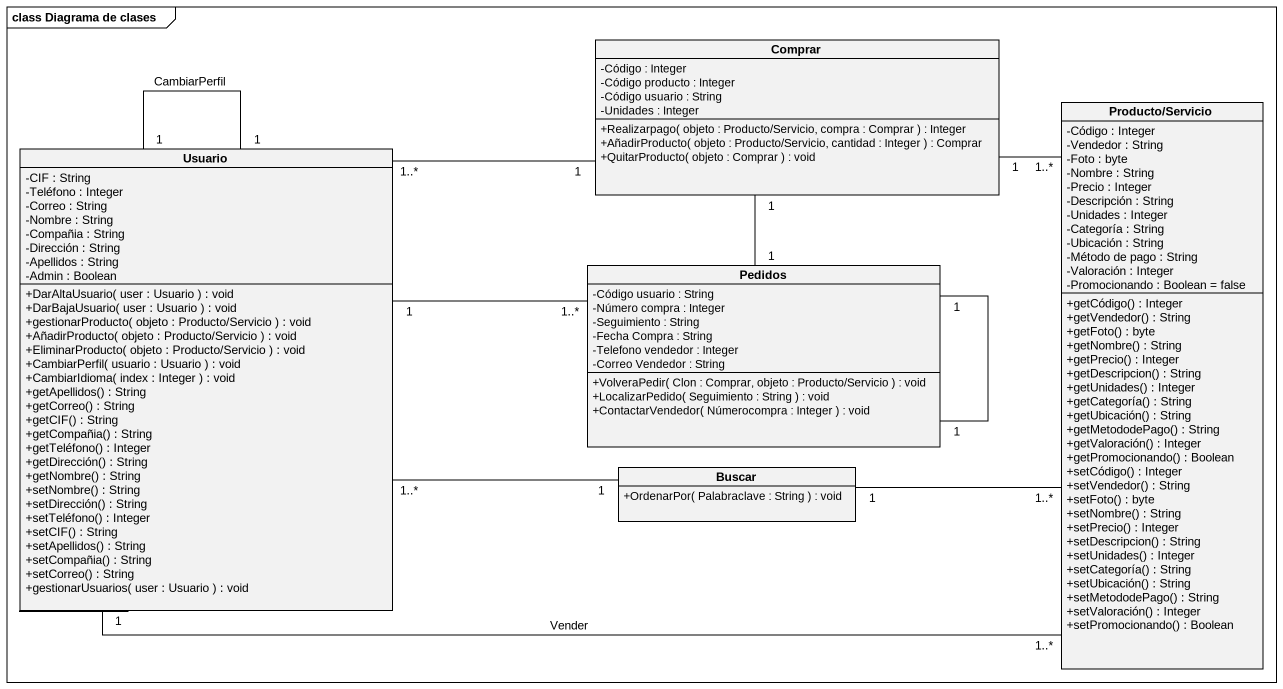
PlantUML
@startuml
mainframe class Diagrama de clases
hide circle
hide empty members
skinparam classAttributeIconSize 0
class Comprar {
  -Código : Integer
  -Código producto : Integer
  -Código usuario : String
  -Unidades : Integer
  +Realizarpago( objeto : Producto/Servicio, compra : Comprar ) : Integer
  +AñadirProducto( objeto : Producto/Servicio, cantidad : Integer ) : Comprar
  +QuitarProducto( objeto : Comprar ) : void
}
class "Producto/Servicio" as Producto_Servicio {
  -Código : Integer
  -Vendedor : String
  -Foto : byte
  -Nombre : String
  -Precio : Integer
  -Descripción : String
  -Unidades : Integer
  -Categoría : String
  -Ubicación : String
  -Método de pago : String
  -Valoración : Integer
  -Promocionando : Boolean = false
  +getCódigo() : Integer
  +getVendedor() : String
  +getFoto() : byte
  +getNombre() : String
  +getPrecio() : Integer
  +getDescripcion() : String
  +getUnidades() : Integer
  +getCategoría() : String
  +getUbicación() : String
  +getMetododePago() : String
  +getValoración() : Integer
  +getPromocionando() : Boolean
  +setCódigo() : Integer
  +setVendedor() : String
  +setFoto() : byte
  +setNombre() : String
  +setPrecio() : Integer
  +setDescripcion() : String
  +setUnidades() : Integer
  +setCategoría() : String
  +setUbicación() : String
  +setMetododePago() : String
  +setValoración() : Integer
  +setPromocionando() : Boolean
}
class Usuario {
  -CIF : String
  -Teléfono : Integer
  -Correo : String
  -Nombre : String
  -Compañia : String
  -Dirección : String
  -Apellidos : String
  -Admin : Boolean
  +DarAltaUsuario( user : Usuario ) : void
  +DarBajaUsuario( user : Usuario ) : void
  +gestionarProducto( objeto : Producto/Servicio ) : void
  +AñadirProducto( objeto : Producto/Servicio ) : void
  +EliminarProducto( objeto : Producto/Servicio ) : void
  +CambiarPerfil( usuario : Usuario ) : void
  +CambiarIdioma( index : Integer ) : void
  +getApellidos() : String
  +getCorreo() : String
  +getCIF() : String
  +getCompañia() : String
  +getTeléfono() : Integer
  +getDirección() : String
  +getNombre() : String
  +setNombre() : String
  +setDirección() : String
  +setTeléfono() : Integer
  +setCIF() : String
  +setApellidos() : String
  +setCompañia() : String
  +setCorreo() : String
  +gestionarUsuarios( user : Usuario ) : void
}
class Pedidos {
  -Código usuario : String
  -Número compra : Integer
  -Seguimiento : String
  -Fecha Compra : String
  -Telefono vendedor : Integer
  -Correo Vendedor : String
  +VolveraPedir( Clon : Comprar, objeto : Producto/Servicio ) : void
  +LocalizarPedido( Seguimiento : String ) : void
  +ContactarVendedor( Númerocompra : Integer ) : void
}
class Buscar {
  +OrdenarPor( Palabraclave : String ) : void
}
Comprar "1" -- "1..*" Producto_Servicio
Comprar "1" -- "1" Pedidos
Usuario "1..*" -right- "1" Comprar
Usuario "1" -right- "1..*" Producto_Servicio : Vender
Usuario -- Usuario
Usuario "1" -- "1" Usuario : CambiarPerfil
Usuario "1" -right- "1..*" Pedidos
Usuario "1..*" -right- "1" Buscar
Pedidos "1" -- "1" Pedidos
Buscar "1" -right- "1..*" Producto_Servicio
@enduml
